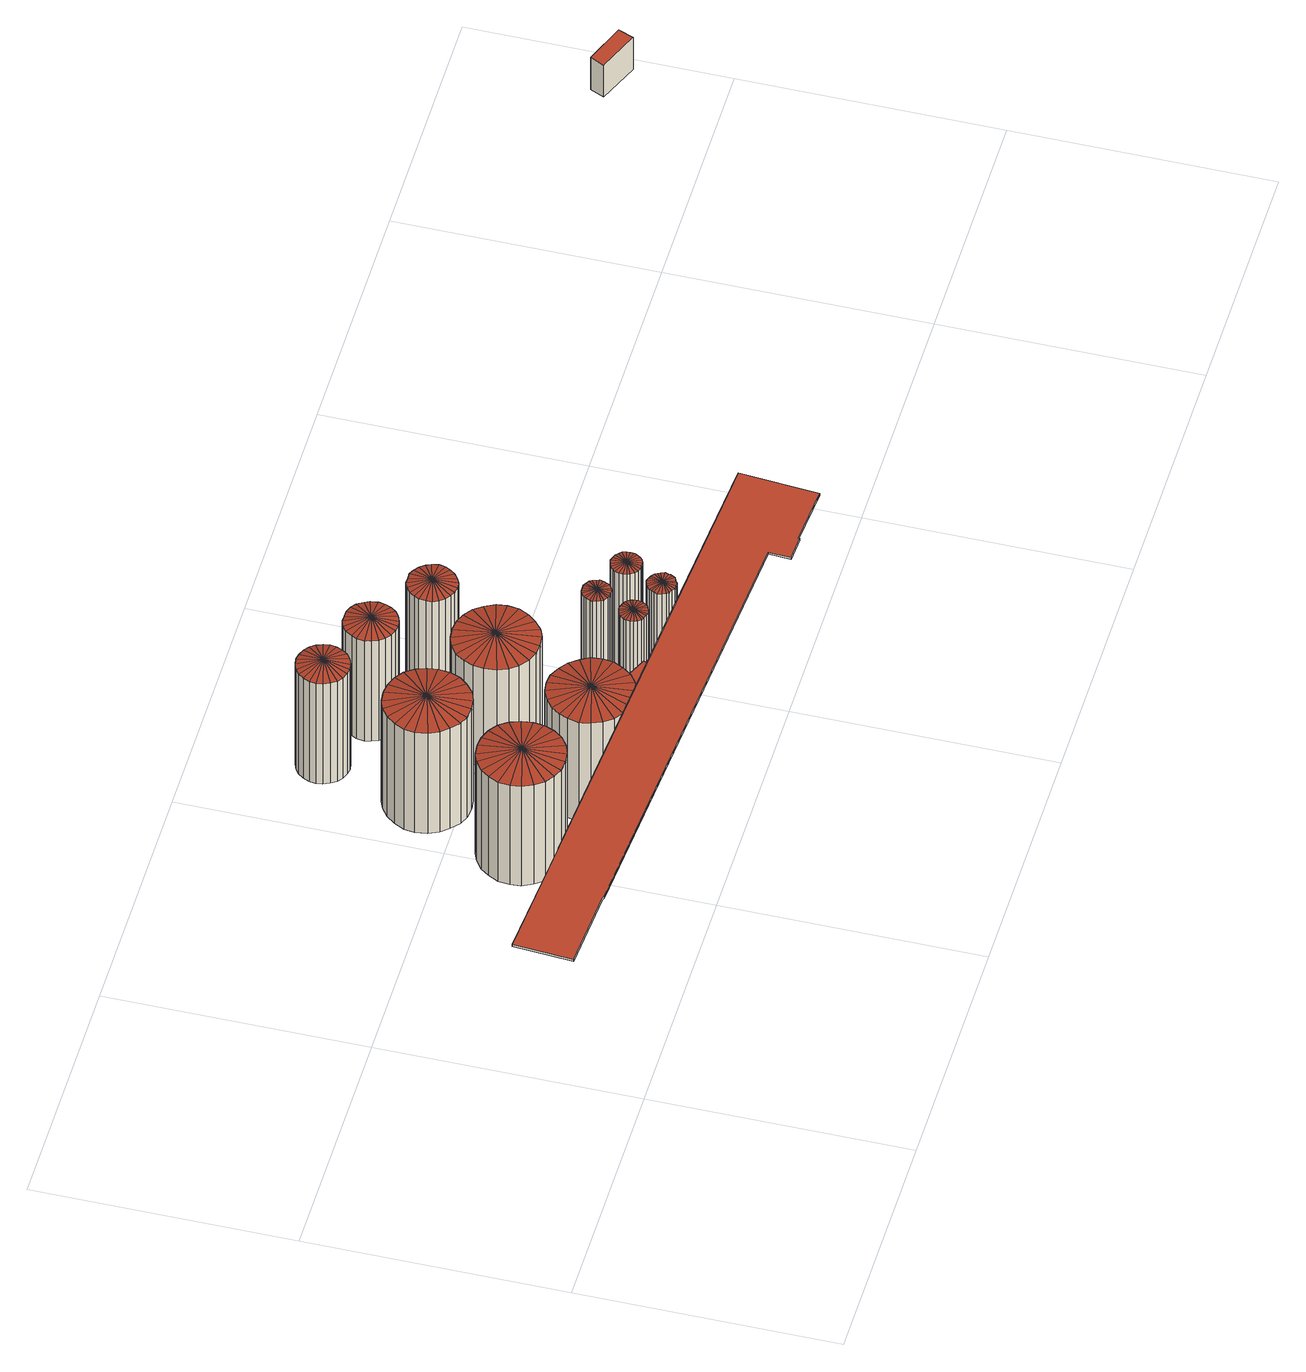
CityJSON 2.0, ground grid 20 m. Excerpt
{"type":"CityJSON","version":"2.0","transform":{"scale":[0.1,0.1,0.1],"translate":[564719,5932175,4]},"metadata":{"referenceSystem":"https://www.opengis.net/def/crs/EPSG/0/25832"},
"CityObjects":{
"building1":{"type":"Building","attributes":{"Grundfläche 2D":"32.972267","Grundhöhe NN":"5.575"},"geometry":[{"type":"Solid","lod":"3","boundaries":[[[[0,1,2]],[[0,3,1]],[[0,2,4]],[[0,4,5]],[[0,5,6]],[[0,6,7]],[[0,7,8]],[[0,8,9]],[[0,9,10]],[[0,10,11]],[[0,11,12]],[[0,12,13]],[[0,13,14]],[[0,14,15]],[[0,15,16]],[[0,16,17]],[[0,17,18]],[[0,18,19]],[[0,19,20]],[[0,20,21]],[[0,21,22]],[[0,22,23]],[[0,23,24]],[[0,24,3]],[[25,26,2,1]],[[26,27,4,2]],[[28,25,1,3]],[[29,28,3,24]],[[27,30,5,4]],[[30,31,6,5]],[[31,32,7,6]],[[32,33,8,7]],[[33,34,9,8]],[[34,35,10,9]],[[35,36,11,10]],[[36,37,12,11]],[[37,38,13,12]],[[38,39,14,13]],[[39,40,15,14]],[[40,41,16,15]],[[41,42,17,16]],[[42,43,18,17]],[[43,44,19,18]],[[44,45,20,19]],[[45,46,21,20]],[[46,47,22,21]],[[47,48,23,22]],[[48,29,24,23]],[[42,41,40,39,38,37,36,35,34,33,32,31,30,27,26,25,28,29,48,47,46,45,44,43]]]],"semantics":{"surfaces":[{"type":"RoofSurface"},{"type":"WallSurface"},{"type":"GroundSurface"}],"values":[[0,0,0,0,0,0,0,0,0,0,0,0,0,0,0,0,0,0,0,0,0,0,0,0,1,1,1,1,1,1,1,1,1,1,1,1,1,1,1,1,1,1,1,1,1,1,1,1,2]]}}]},
"building2":{"type":"Building","attributes":{"Grundfläche 2D":"7.809288","Grundhöhe NN":"5.680"},"children":["building2-1"],"geometry":[{"type":"Solid","lod":"3","boundaries":[[[[49,50,51,52]],[[50,49,53,54]],[[51,50,54,55]],[[52,51,55,56]],[[49,52,56,53]],[[54,53,56,55]]]],"semantics":{"surfaces":[{"type":"RoofSurface"},{"type":"WallSurface"},{"type":"GroundSurface"}],"values":[[0,1,1,1,1,2]]}}]},
"building2-1":{"type":"BuildingInstallation","parents":["building2"],"geometry":[{"type":"MultiSurface","lod":"3","boundaries":[[[57,58,59,60,61,62,63,64,65,66,67,68,69]],[[61,60,70,71]],[[62,61,71,72]],[[63,62,72,73]],[[74,75,76,67,66,65,64,63,73,77]],[[68,67,76,78]],[[79,80,58,57,69,68,78,81]],[[59,58,80,82]],[[60,59,82,70]],[[71,70,82,80,79,81,78,76,75,74,77,73,72]]],"semantics":{"surfaces":[{"type":"RoofSurface"},{"type":"WallSurface"},{"type":"OuterCeilingSurface"}],"values":[0,1,1,1,1,1,1,1,1,2]}}]},
"building3":{"type":"Building","attributes":{"Grundfläche 2D":"32.970857","Grundhöhe NN":"5.548"},"geometry":[{"type":"Solid","lod":"3","boundaries":[[[[83,84,85]],[[83,86,84]],[[83,85,87]],[[83,87,88]],[[83,88,89]],[[83,89,90]],[[83,90,91]],[[83,91,92]],[[83,92,93]],[[83,93,94]],[[83,94,95]],[[83,95,96]],[[83,96,97]],[[83,97,98]],[[83,98,99]],[[83,99,100]],[[83,100,101]],[[83,101,102]],[[83,102,103]],[[83,103,104]],[[83,104,105]],[[83,105,106]],[[83,106,107]],[[83,107,86]],[[108,109,85,84]],[[109,110,87,85]],[[111,108,84,86]],[[112,111,86,107]],[[110,113,88,87]],[[113,114,89,88]],[[114,115,90,89]],[[115,116,91,90]],[[116,117,92,91]],[[117,118,93,92]],[[118,119,94,93]],[[119,120,95,94]],[[120,121,96,95]],[[121,122,97,96]],[[122,123,98,97]],[[123,124,99,98]],[[124,125,100,99]],[[125,126,101,100]],[[126,127,102,101]],[[127,128,103,102]],[[128,129,104,103]],[[129,130,105,104]],[[130,131,106,105]],[[131,112,107,106]],[[125,124,123,122,121,120,119,118,117,116,115,114,113,110,109,108,111,112,131,130,129,128,127,126]]]],"semantics":{"surfaces":[{"type":"RoofSurface"},{"type":"WallSurface"},{"type":"GroundSurface"}],"values":[[0,0,0,0,0,0,0,0,0,0,0,0,0,0,0,0,0,0,0,0,0,0,0,0,1,1,1,1,1,1,1,1,1,1,1,1,1,1,1,1,1,1,1,1,1,1,1,1,2]]}}]},
"building4":{"type":"Building","attributes":{"Grundfläche 2D":"32.968348","Grundhöhe NN":"5.549"},"geometry":[{"type":"Solid","lod":"3","boundaries":[[[[132,133,134]],[[132,135,133]],[[132,134,136]],[[132,136,137]],[[132,137,138]],[[132,138,139]],[[132,139,140]],[[132,140,141]],[[132,141,142]],[[132,142,143]],[[132,143,144]],[[132,144,145]],[[132,145,146]],[[132,146,147]],[[132,147,148]],[[132,148,149]],[[132,149,150]],[[132,150,151]],[[132,151,152]],[[132,152,153]],[[132,153,154]],[[132,154,155]],[[132,155,156]],[[132,156,135]],[[157,158,134,133]],[[159,157,133,135]],[[158,160,136,134]],[[160,161,137,136]],[[161,162,138,137]],[[162,163,139,138]],[[163,164,140,139]],[[164,165,141,140]],[[165,166,142,141]],[[166,167,143,142]],[[167,168,144,143]],[[168,169,145,144]],[[169,170,146,145]],[[170,171,147,146]],[[171,172,148,147]],[[172,173,149,148]],[[173,174,150,149]],[[174,175,151,150]],[[175,176,152,151]],[[176,177,153,152]],[[177,178,154,153]],[[178,179,155,154]],[[179,180,156,155]],[[180,159,135,156]],[[167,166,165,164,163,162,161,160,158,157,159,180,179,178,177,176,175,174,173,172,171,170,169,168]]]],"semantics":{"surfaces":[{"type":"RoofSurface"},{"type":"WallSurface"},{"type":"GroundSurface"}],"values":[[0,0,0,0,0,0,0,0,0,0,0,0,0,0,0,0,0,0,0,0,0,0,0,0,1,1,1,1,1,1,1,1,1,1,1,1,1,1,1,1,1,1,1,1,1,1,1,1,2]]}}]},
"building5":{"type":"Building","attributes":{"Grundfläche 2D":"12.340467","Grundhöhe NN":"5.694"},"geometry":[{"type":"Solid","lod":"3","boundaries":[[[[181,182,183]],[[181,184,182]],[[181,183,185]],[[181,185,186]],[[181,186,187]],[[181,187,188]],[[181,188,189]],[[181,189,190]],[[181,190,191]],[[181,191,192]],[[181,192,193]],[[181,193,194]],[[181,194,195]],[[181,195,196]],[[181,196,197]],[[181,197,198]],[[181,198,199]],[[181,199,200]],[[181,200,201]],[[181,201,202]],[[181,202,203]],[[181,203,204]],[[181,204,205]],[[181,205,184]],[[206,207,183,182]],[[207,208,185,183]],[[208,209,186,185]],[[209,210,187,186]],[[210,211,188,187]],[[211,212,189,188]],[[212,213,190,189]],[[213,214,191,190]],[[214,215,192,191]],[[215,216,193,192]],[[216,217,194,193]],[[217,218,195,194]],[[218,219,196,195]],[[219,220,197,196]],[[220,221,198,197]],[[221,222,199,198]],[[222,223,200,199]],[[223,224,201,200]],[[224,225,202,201]],[[225,226,203,202]],[[226,227,204,203]],[[227,228,205,204]],[[229,206,182,184]],[[228,229,184,205]],[[220,219,218,217,216,215,214,213,212,211,210,209,208,207,206,229,228,227,226,225,224,223,222,221]]]],"semantics":{"surfaces":[{"type":"RoofSurface"},{"type":"WallSurface"},{"type":"GroundSurface"}],"values":[[0,0,0,0,0,0,0,0,0,0,0,0,0,0,0,0,0,0,0,0,0,0,0,0,1,1,1,1,1,1,1,1,1,1,1,1,1,1,1,1,1,1,1,1,1,1,1,1,2]]}}]},
"building6":{"type":"Building","attributes":{"Grundfläche 2D":"32.968770","Grundhöhe NN":"5.581"},"geometry":[{"type":"Solid","lod":"3","boundaries":[[[[230,231,232]],[[230,233,231]],[[230,232,234]],[[230,234,235]],[[230,235,236]],[[230,236,237]],[[230,237,238]],[[230,238,239]],[[230,239,240]],[[230,240,241]],[[230,241,242]],[[230,242,243]],[[230,243,244]],[[230,244,245]],[[230,245,246]],[[230,246,247]],[[230,247,248]],[[230,248,249]],[[230,249,250]],[[230,250,251]],[[230,251,252]],[[230,252,253]],[[230,253,254]],[[230,254,233]],[[255,256,232,231]],[[257,255,231,233]],[[256,258,234,232]],[[258,259,235,234]],[[259,260,236,235]],[[260,261,237,236]],[[261,262,238,237]],[[262,263,239,238]],[[263,264,240,239]],[[264,265,241,240]],[[265,266,242,241]],[[266,267,243,242]],[[267,268,244,243]],[[268,269,245,244]],[[269,270,246,245]],[[270,271,247,246]],[[271,272,248,247]],[[272,273,249,248]],[[273,274,250,249]],[[274,275,251,250]],[[275,276,252,251]],[[276,277,253,252]],[[277,278,254,253]],[[278,257,233,254]],[[265,264,263,262,261,260,259,258,256,255,257,278,277,276,275,274,273,272,271,270,269,268,267,266]]]],"semantics":{"surfaces":[{"type":"RoofSurface"},{"type":"WallSurface"},{"type":"GroundSurface"}],"values":[[0,0,0,0,0,0,0,0,0,0,0,0,0,0,0,0,0,0,0,0,0,0,0,0,1,1,1,1,1,1,1,1,1,1,1,1,1,1,1,1,1,1,1,1,1,1,1,1,2]]}}]},
"building7":{"type":"Building","attributes":{"Grundfläche 2D":"12.345494","Grundhöhe NN":"5.641"},"geometry":[{"type":"Solid","lod":"3","boundaries":[[[[279,280,281]],[[279,282,280]],[[279,281,283]],[[279,283,284]],[[279,284,285]],[[279,285,286]],[[279,286,287]],[[279,287,288]],[[279,288,289]],[[279,289,290]],[[279,290,291]],[[279,291,292]],[[279,292,293]],[[279,293,294]],[[279,294,295]],[[279,295,296]],[[279,296,297]],[[279,297,298]],[[279,298,299]],[[279,299,300]],[[279,300,301]],[[279,301,302]],[[279,302,303]],[[279,303,282]],[[304,305,281,280]],[[306,304,280,282]],[[307,306,282,303]],[[305,308,283,281]],[[308,309,284,283]],[[309,310,285,284]],[[310,311,286,285]],[[311,312,287,286]],[[312,313,288,287]],[[313,314,289,288]],[[314,315,290,289]],[[315,316,291,290]],[[316,317,292,291]],[[317,318,293,292]],[[318,319,294,293]],[[319,320,295,294]],[[320,321,296,295]],[[321,322,297,296]],[[322,323,298,297]],[[323,324,299,298]],[[324,325,300,299]],[[325,326,301,300]],[[326,327,302,301]],[[327,307,303,302]],[[306,307,327,326,325,324,323,322,321,320,319,318,317,316,315,314,313,312,311,310,309,308,305,304]]]],"semantics":{"surfaces":[{"type":"RoofSurface"},{"type":"WallSurface"},{"type":"GroundSurface"}],"values":[[0,0,0,0,0,0,0,0,0,0,0,0,0,0,0,0,0,0,0,0,0,0,0,0,1,1,1,1,1,1,1,1,1,1,1,1,1,1,1,1,1,1,1,1,1,1,1,1,2]]}}]},
"building8":{"type":"Building","attributes":{"Grundfläche 2D":"3.579063","Grundhöhe NN":"4.781"},"geometry":[{"type":"Solid","lod":"3","boundaries":[[[[328,329,330]],[[328,331,329]],[[328,330,332]],[[328,332,333]],[[328,333,334]],[[328,334,335]],[[328,335,336]],[[328,336,337]],[[328,337,338]],[[328,338,339]],[[328,339,340]],[[328,340,341]],[[328,341,342]],[[328,342,343]],[[328,343,344]],[[328,344,345]],[[328,345,346]],[[328,346,347]],[[328,347,348]],[[328,348,349]],[[328,349,350]],[[328,350,351]],[[328,351,352]],[[328,352,331]],[[353,354,330,329]],[[354,355,332,330]],[[355,356,333,332]],[[356,357,334,333]],[[357,358,335,334]],[[358,359,336,335]],[[359,360,337,336]],[[360,361,338,337]],[[361,362,339,338]],[[362,363,340,339]],[[363,364,341,340]],[[364,365,342,341]],[[365,366,343,342]],[[366,367,344,343]],[[367,368,345,344]],[[368,369,346,345]],[[369,370,347,346]],[[370,371,348,347]],[[371,372,349,348]],[[372,373,350,349]],[[374,353,329,331]],[[373,375,351,350]],[[375,376,352,351]],[[376,374,331,352]],[[367,366,365,364,363,362,361,360,359,358,357,356,355,354,353,374,376,375,373,372,371,370,369,368]]]],"semantics":{"surfaces":[{"type":"RoofSurface"},{"type":"WallSurface"},{"type":"GroundSurface"}],"values":[[0,0,0,0,0,0,0,0,0,0,0,0,0,0,0,0,0,0,0,0,0,0,0,0,1,1,1,1,1,1,1,1,1,1,1,1,1,1,1,1,1,1,1,1,1,1,1,1,2]]}}]},
"building9":{"type":"Building","attributes":{"Grundfläche 2D":"10.477174","Grundhöhe NN":"4.781"},"geometry":[{"type":"Solid","lod":"3","boundaries":[[[[377,378,379]],[[377,380,378]],[[377,379,381]],[[377,381,382]],[[377,382,383]],[[377,383,384]],[[377,384,385]],[[377,385,386]],[[377,386,387]],[[377,387,388]],[[377,388,389]],[[377,389,390]],[[377,390,391]],[[377,391,392]],[[377,392,393]],[[377,393,394]],[[377,394,395]],[[377,395,396]],[[377,396,397]],[[377,397,398]],[[377,398,399]],[[377,399,400]],[[377,400,401]],[[377,401,380]],[[402,403,379,378]],[[404,402,378,380]],[[405,404,380,401]],[[403,406,381,379]],[[406,407,382,381]],[[407,408,383,382]],[[408,409,384,383]],[[409,410,385,384]],[[410,411,386,385]],[[411,412,387,386]],[[412,413,388,387]],[[413,414,389,388]],[[414,415,390,389]],[[415,416,391,390]],[[416,417,392,391]],[[417,418,393,392]],[[418,419,394,393]],[[419,420,395,394]],[[420,421,396,395]],[[421,422,397,396]],[[422,423,398,397]],[[423,424,399,398]],[[424,425,400,399]],[[425,405,401,400]],[[421,420,419,418,417,416,415,414,413,412,411,410,409,408,407,406,403,402,404,405,425,424,423,422]]]],"semantics":{"surfaces":[{"type":"RoofSurface"},{"type":"WallSurface"},{"type":"GroundSurface"}],"values":[[0,0,0,0,0,0,0,0,0,0,0,0,0,0,0,0,0,0,0,0,0,0,0,0,1,1,1,1,1,1,1,1,1,1,1,1,1,1,1,1,1,1,1,1,1,1,1,1,2]]}}]},
"building10":{"type":"Building","attributes":{"Grundfläche 2D":"3.578924","Grundhöhe NN":"4.781"},"geometry":[{"type":"Solid","lod":"3","boundaries":[[[[426,427,428]],[[426,429,427]],[[426,428,430]],[[426,430,431]],[[426,431,432]],[[426,432,433]],[[426,433,434]],[[426,434,435]],[[426,435,436]],[[426,436,437]],[[426,437,438]],[[426,438,439]],[[426,439,440]],[[426,440,441]],[[426,441,442]],[[426,442,443]],[[426,443,444]],[[426,444,445]],[[426,445,446]],[[426,446,447]],[[426,447,448]],[[426,448,449]],[[426,449,450]],[[426,450,429]],[[451,452,428,427]],[[452,453,430,428]],[[453,454,431,430]],[[454,455,432,431]],[[455,456,433,432]],[[456,457,434,433]],[[457,458,435,434]],[[458,459,436,435]],[[459,460,437,436]],[[460,461,438,437]],[[461,462,439,438]],[[462,463,440,439]],[[463,464,441,440]],[[464,465,442,441]],[[465,466,443,442]],[[466,467,444,443]],[[467,468,445,444]],[[468,469,446,445]],[[469,470,447,446]],[[470,471,448,447]],[[472,451,427,429]],[[471,473,449,448]],[[473,474,450,449]],[[474,472,429,450]],[[465,464,463,462,461,460,459,458,457,456,455,454,453,452,451,472,474,473,471,470,469,468,467,466]]]],"semantics":{"surfaces":[{"type":"RoofSurface"},{"type":"WallSurface"},{"type":"GroundSurface"}],"values":[[0,0,0,0,0,0,0,0,0,0,0,0,0,0,0,0,0,0,0,0,0,0,0,0,1,1,1,1,1,1,1,1,1,1,1,1,1,1,1,1,1,1,1,1,1,1,1,1,2]]}}]},
"building11":{"type":"Building","attributes":{"Grundfläche 2D":"3.579456","Grundhöhe NN":"5.661"},"geometry":[{"type":"Solid","lod":"3","boundaries":[[[[475,476,477]],[[477,476,478]],[[479,476,475]],[[480,476,479]],[[481,476,480]],[[482,476,481]],[[483,476,482]],[[484,476,483]],[[485,476,484]],[[486,476,485]],[[487,476,486]],[[488,476,487]],[[489,476,488]],[[490,476,489]],[[491,476,490]],[[476,491,492,493]],[[494,476,493]],[[495,476,494]],[[496,476,495]],[[497,476,496]],[[498,476,497]],[[499,476,498]],[[500,476,499]],[[478,476,500]],[[475,477,501,502]],[[479,475,502,503]],[[480,479,503,504]],[[481,480,504,505]],[[482,481,505,506]],[[483,482,506,507]],[[484,483,507,508]],[[485,484,508,509]],[[486,485,509,510]],[[487,486,510,511]],[[488,487,511,512]],[[489,488,512,513]],[[490,489,513,514]],[[491,490,514,515]],[[493,492,491,515,516]],[[494,493,516,517]],[[495,494,517,518]],[[496,495,518,519]],[[497,496,519,520]],[[498,497,520,521]],[[477,478,522,501]],[[499,498,521,523]],[[500,499,523,524]],[[478,500,524,522]],[[513,512,511,510,509,508,507,506,505,504,503,502,501,522,524,523,521,520,519,518,517,516,515,514]]]],"semantics":{"surfaces":[{"type":"RoofSurface"},{"type":"WallSurface"},{"type":"GroundSurface"}],"values":[[0,0,0,0,0,0,0,0,0,0,0,0,0,0,0,0,0,0,0,0,0,0,0,0,1,1,1,1,1,1,1,1,1,1,1,1,1,1,1,1,1,1,1,1,1,1,1,1,2]]}}]},
"building12":{"type":"Building","attributes":{"Grundfläche 2D":"4.052360","Grundhöhe NN":"4.781"},"geometry":[{"type":"Solid","lod":"3","boundaries":[[[[525,526,527]],[[525,528,526]],[[525,527,529]],[[525,529,530]],[[525,530,531]],[[525,531,532]],[[525,532,533]],[[525,533,534]],[[525,534,535]],[[525,535,536]],[[525,536,537]],[[525,537,538]],[[525,538,539]],[[525,539,540]],[[525,540,541]],[[525,541,542]],[[525,542,543]],[[525,543,544]],[[525,544,545]],[[525,545,546]],[[525,546,547]],[[525,547,548]],[[525,548,549]],[[525,549,528]],[[550,551,527,526]],[[551,552,529,527]],[[552,553,530,529]],[[553,554,531,530]],[[554,555,532,531]],[[555,556,533,532]],[[556,557,534,533]],[[557,558,535,534]],[[558,559,536,535]],[[559,560,537,536]],[[560,561,538,537]],[[561,562,539,538]],[[562,563,540,539]],[[563,564,541,540]],[[564,565,542,541]],[[565,566,543,542]],[[566,567,544,543]],[[567,568,545,544]],[[568,569,546,545]],[[569,570,547,546]],[[571,550,526,528]],[[570,572,548,547]],[[572,573,549,548]],[[573,571,528,549]],[[560,559,558,557,556,555,554,553,552,551,550,571,573,572,570,569,568,567,566,565,564,563,562,561]]]],"semantics":{"surfaces":[{"type":"RoofSurface"},{"type":"WallSurface"},{"type":"GroundSurface"}],"values":[[0,0,0,0,0,0,0,0,0,0,0,0,0,0,0,0,0,0,0,0,0,0,0,0,1,1,1,1,1,1,1,1,1,1,1,1,1,1,1,1,1,1,1,1,1,1,1,1,2]]}}]},
"building13":{"type":"Building","attributes":{"Grundfläche 2D":"4.268379","Grundhöhe NN":"4.781"},"geometry":[{"type":"Solid","lod":"3","boundaries":[[[[574,575,576,577]],[[578,579,577,576]],[[579,580,574,577]],[[580,581,575,574]],[[581,578,576,575]],[[581,580,579,578]]]],"semantics":{"surfaces":[{"type":"RoofSurface"},{"type":"WallSurface"},{"type":"GroundSurface"}],"values":[[0,1,1,1,1,2]]}}]}
},
"vertices":[
[208,145,121],[175,145,116],[176,137,116],[176,154,116],[180,129,116],[185,122,116],[192,117,116],[199,114,116],[208,113,116],[216,114,116],[224,117,116],[231,122,116],[236,129,116],[239,137,116],[240,145,116],[239,154,116],[236,162,116],[231,169,116],[224,174,116],[216,177,116],[208,178,116],[199,177,116],[192,174,116],[185,169,116],[180,162,116],[175,145,16],[176,137,16],[180,129,16],[176,154,16],[180,162,16],[185,122,16],[192,117,16],[199,114,16],[208,113,16],[216,114,16],[224,117,16],[231,122,16],[236,129,16],[239,137,16],[240,145,16],[239,154,16],[236,162,16],[231,169,16],[224,174,16],[216,177,16],[208,178,16],[199,177,16],[192,174,16],[185,169,16],
[352,94,82],[318,109,82],[310,89,82],[343,75,82],[352,94,17],[318,109,17],[310,89,17],[343,75,17],
[67,47,135],[429,23,135],[428,6,135],[448,5,135],[448,6,135],[495,3,135],[500,64,135],[343,75,135],[105,91,135],[103,91,135],[4,98,135],[1,52,135],[65,48,135],[448,5,133],[448,6,133],[495,3,133],[500,64,133],[105,91,133],[103,91,133],[4,98,133],[343,75,133],[1,52,133],[67,47,133],[429,23,133],[65,48,133],[428,6,133],
[242,224,121],[209,224,116],[210,215,116],[210,232,116],[214,207,116],[219,201,116],[226,195,116],[233,192,116],[242,191,116],[250,192,116],[258,195,116],[265,201,116],[270,207,116],[273,215,116],[274,224,116],[273,232,116],[270,240,116],[265,247,116],[258,252,116],[250,255,116],[242,256,116],[233,255,116],[226,252,116],[219,247,116],[214,240,116],[209,224,15],[210,215,15],[214,207,15],[210,232,15],[214,240,15],[219,201,15],[226,195,15],[233,192,15],[242,191,15],[250,192,15],[258,195,15],[265,201,15],[270,207,15],[273,215,15],[274,224,15],[273,232,15],[270,240,15],[265,247,15],[258,252,15],[250,255,15],[242,256,15],[233,255,15],[226,252,15],[219,247,15],
[282,114,120],[249,114,115],[251,106,115],[251,123,115],[254,98,115],[259,91,115],[266,86,115],[274,83,115],[282,82,115],[290,83,115],[298,86,115],[305,91,115],[310,98,115],[314,106,115],[315,114,115],[314,123,115],[310,130,115],[305,137,115],[298,142,115],[290,146,115],[282,147,115],[274,146,115],[266,142,115],[259,137,115],[254,130,115],[249,114,15],[251,106,15],[251,123,15],[254,98,15],[259,91,15],[266,86,15],[274,83,15],[282,82,15],[290,83,15],[298,86,15],[305,91,15],[310,98,15],[314,106,15],[315,114,15],[314,123,15],[310,130,15],[305,137,15],[298,142,15],[290,146,15],[282,147,15],[274,146,15],[266,142,15],[259,137,15],[254,130,15],
[256,304,123],[261,285,118],[266,287,118],[256,284,118],[270,290,118],[273,294,118],[275,299,118],[276,304,118],[275,309,118],[273,314,118],[270,318,118],[266,321,118],[261,323,118],[256,324,118],[251,323,118],[246,321,118],[242,318,118],[239,314,118],[237,309,118],[236,304,118],[237,299,118],[239,294,118],[242,290,118],[246,287,118],[251,285,118],[261,285,17],[266,287,17],[270,290,17],[273,294,17],[275,299,17],[276,304,17],[275,309,17],[273,314,17],[270,318,17],[266,321,17],[261,323,17],[256,324,17],[251,323,17],[246,321,17],[242,318,17],[239,314,17],[237,309,17],[236,304,17],[237,299,17],[239,294,17],[242,290,17],[246,287,17],[251,285,17],[256,284,17],
[315,193,121],[283,193,116],[284,184,116],[284,201,116],[287,176,116],[292,170,116],[299,164,116],[307,161,116],[315,160,116],[324,161,116],[331,164,116],[338,170,116],[343,176,116],[347,184,116],[348,193,116],[347,201,116],[343,209,116],[338,216,116],[331,221,116],[324,224,116],[315,225,116],[307,224,116],[299,221,116],[292,216,116],[287,209,116],[283,193,16],[284,184,16],[284,201,16],[287,176,16],[292,170,16],[299,164,16],[307,161,16],[315,160,16],[324,161,16],[331,164,16],[338,170,16],[343,176,16],[347,184,16],[348,193,16],[347,201,16],[343,209,16],[338,216,16],[331,221,16],[324,224,16],[315,225,16],[307,224,16],[299,221,16],[292,216,16],[287,209,16],
[307,282,122],[312,263,117],[317,265,117],[307,262,117],[321,268,117],[324,272,117],[326,277,117],[327,282,117],[326,288,117],[324,292,117],[321,297,117],[317,300,117],[312,302,117],[307,302,117],[302,302,117],[297,300,117],[293,297,117],[290,292,117],[288,288,117],[287,282,117],[288,277,117],[290,272,117],[293,268,117],[297,265,117],[302,263,117],[312,263,16],[317,265,16],[307,262,16],[302,263,16],[321,268,16],[324,272,16],[326,277,16],[327,282,16],[326,288,16],[324,292,16],[321,297,16],[317,300,16],[312,302,16],[307,302,16],[302,302,16],[297,300,16],[293,297,16],[290,292,16],[288,288,16],[287,282,16],[288,277,16],[290,272,16],[293,268,16],[297,265,16],
[380,109,103],[375,118,101],[373,117,101],[378,119,101],[371,114,101],[370,112,101],[370,109,101],[370,106,101],[371,104,101],[373,101,101],[375,100,101],[378,99,101],[380,98,101],[383,99,101],[386,100,101],[388,101,101],[390,104,101],[391,106,101],[391,109,101],[391,112,101],[390,114,101],[388,117,101],[386,118,101],[383,119,101],[380,120,101],[375,118,8],[373,117,8],[371,114,8],[370,112,8],[370,109,8],[370,106,8],[371,104,8],[373,101,8],[375,100,8],[378,99,8],[380,98,8],[383,99,8],[386,100,8],[388,101,8],[390,104,8],[391,106,8],[391,109,8],[391,112,8],[390,114,8],[388,117,8],[386,118,8],[378,119,8],[383,119,8],[380,120,8],
[358,251,118],[363,233,114],[367,235,114],[358,232,114],[371,238,114],[374,242,114],[376,246,114],[377,251,114],[376,256,114],[374,260,114],[371,264,114],[367,267,114],[363,269,114],[358,269,114],[353,269,114],[349,267,114],[345,264,114],[342,260,114],[340,256,114],[340,251,114],[340,246,114],[342,242,114],[345,238,114],[349,235,114],[353,233,114],[363,233,8],[367,235,8],[358,232,8],[353,233,8],[371,238,8],[374,242,8],[376,246,8],[377,251,8],[376,256,8],[374,260,8],[371,264,8],[367,267,8],[363,269,8],[358,269,8],[353,269,8],[349,267,8],[345,264,8],[342,260,8],[340,256,8],[340,251,8],[340,246,8],[342,242,8],[345,238,8],[349,235,8],
[393,139,103],[388,149,101],[385,147,101],[390,150,101],[384,145,101],[383,142,101],[382,140,101],[383,137,101],[384,134,101],[385,132,101],[388,130,101],[390,129,101],[393,129,101],[396,129,101],[398,130,101],[401,132,101],[402,134,101],[403,137,101],[404,140,101],[403,142,101],[402,145,101],[401,147,101],[398,149,101],[396,150,101],[393,150,101],[388,149,8],[385,147,8],[384,145,8],[383,142,8],[382,140,8],[383,137,8],[384,134,8],[385,132,8],[388,130,8],[390,129,8],[393,129,8],[396,129,8],[398,130,8],[401,132,8],[402,134,8],[403,137,8],[404,140,8],[403,142,8],[402,145,8],[401,147,8],[398,149,8],[390,150,8],[396,150,8],[393,150,8],
[404,104,101],[412,96,103],[407,106,101],[409,107,101],[403,102,101],[402,100,101],[401,97,101],[402,94,101],[403,91,101],[404,89,101],[407,88,101],[409,86,101],[412,86,101],[415,86,101],[417,88,101],[420,89,101],[421,91,101],[422,93,101],[422,94,101],[423,97,101],[422,100,101],[421,102,101],[420,104,101],[417,106,101],[415,107,101],[412,108,101],[407,106,17],[404,104,17],[403,102,17],[402,100,17],[401,97,17],[402,94,17],[403,91,17],[404,89,17],[407,88,17],[409,86,17],[412,86,17],[415,86,17],[417,88,17],[420,89,17],[421,91,17],[422,94,17],[423,97,17],[422,100,17],[421,102,17],[420,104,17],[417,106,17],[409,107,17],[415,107,17],[412,108,17],
[425,126,103],[419,136,101],[417,134,101],[422,137,101],[415,132,101],[414,129,101],[414,126,101],[414,123,101],[415,121,101],[417,118,101],[419,116,101],[422,115,101],[425,115,101],[428,115,101],[431,116,101],[433,118,101],[435,121,101],[436,123,101],[436,126,101],[436,129,101],[435,132,101],[433,134,101],[431,136,101],[428,137,101],[425,138,101],[419,136,8],[417,134,8],[415,132,8],[414,129,8],[414,126,8],[414,123,8],[415,121,8],[417,118,8],[419,116,8],[422,115,8],[425,115,8],[428,115,8],[431,116,8],[433,118,8],[435,121,8],[436,123,8],[436,126,8],[436,129,8],[435,132,8],[433,134,8],[431,136,8],[422,137,8],[428,137,8],[425,138,8],
[991,272,40],[996,284,40],[964,296,40],[959,285,40],[964,296,8],[959,285,8],[991,272,8],[996,284,8]
]}
